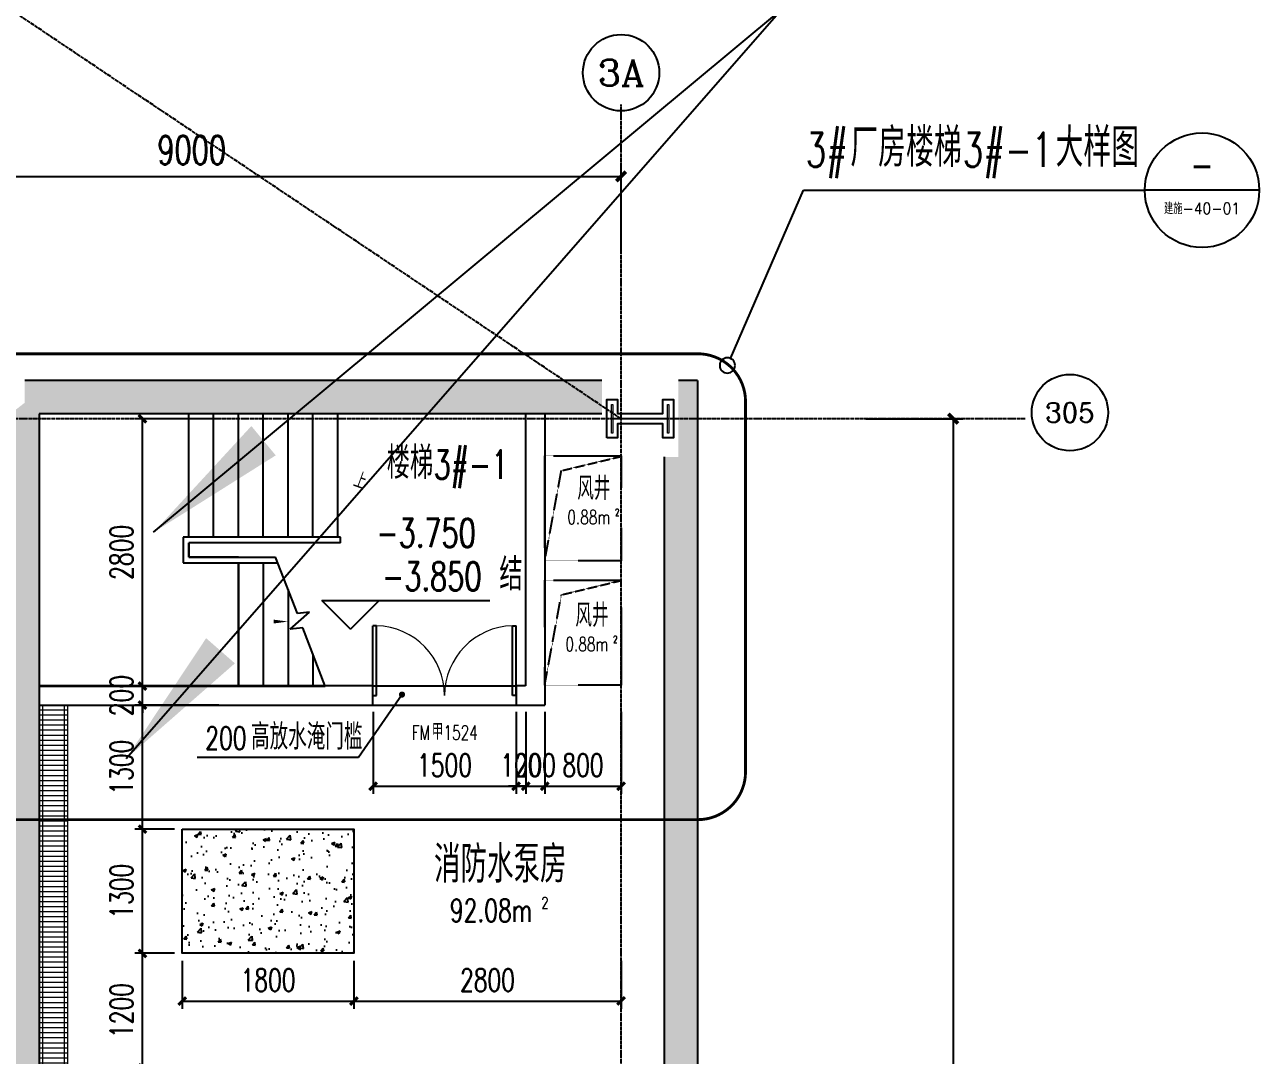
# Model space of a CAD drawing. Extents: x -954573 to 446329, y 489853 to 1226784.
# Drawn here: x -105104 to -92166, y 593952 to 604747 of the extents above; entities that cross this region are included whole.
import ezdxf
from ezdxf.enums import TextEntityAlignment as Align

# ---------------------------------------------------------------- set-up
doc = ezdxf.new("R2010")
doc.units = 0
doc.header["$LTSCALE"] = 10
doc.header["$MEASUREMENT"] = 0
doc.linetypes.add('10平面$0$DOTE', pattern=[2.42, 2, -0.2, 0.02, -0.2])
doc.linetypes.add('10平面$1$DASH', pattern=[0.35, 0.25, -0.1])
doc.layers.get('Defpoints').update_dxf_attribs({"color": 210})
for name, color, linetype in [('10平面$0$A-AXIS-D', 8, 'Continuous'), ('10平面$0$A-AXIS-DOTE', 8, '10平面$0$DOTE'), ('10平面$0$A-AXIS-DP', 8, 'Continuous'), ('10平面$0$A-AXIS-SYMB', 8, 'Continuous'), ('10平面$0$A-HATCH-2', 8, 'Continuous'), ('10平面$0$A-LIN-Dot', 8, '10平面$1$DASH'), ('10平面$0$A-STAIR', 8, 'Continuous'), ('10平面$0$A-TEXT', 8, 'Continuous'), ('10平面$0$A-防火门窗', 1, 'Continuous'), ('10平面$0$AS-COLN', 8, 'Continuous'), ('10平面$0$AS-WALL', 8, 'Continuous'), ('10平面$0$DIM_ELEV', 3, 'Continuous'), ('10平面$0$PUB_TEXT', 8, 'Continuous'), ('10平面$0$建-墙-填充', 8, 'Continuous'), ('10平面$0$建-文字', 8, 'Continuous'), ('10平面$0$建-标高', 8, 'Continuous'), ('10平面$0$建-箭头', 8, 'Continuous'), ('10平面$0$建-门窗编号', 8, 'Continuous'), ('A-LIN-V', 9, 'Continuous'), ('建-引出', 3, 'Continuous')]:
    doc.layers.add(name, color=color, linetype=linetype)
doc.layers.add('10平面$0$A-WALL-HATCH', color=8, linetype='Continuous', lineweight=13)
doc.layers.add('10平面$0$S-col', color=2, linetype='Continuous', lineweight=0)
doc.styles.add('10平面$0$_TCH_AXIS', font='COMPLEX', dxfattribs={"bigfont": 'GBCBIG'})
doc.styles.add('10平面$0$_TCH_DIM', font='SIMPLEX', dxfattribs={"bigfont": 'GBCBIG'})
doc.styles.add('10平面$0$_TCH_DIM_T3', font='SIMPLEX', dxfattribs={"width": 0.705882, "bigfont": 'GBCBIG'})
doc.styles.add('10平面$0$A-AREA', font='SIMPLEX', dxfattribs={"bigfont": 'GBCBIG'})
doc.styles.add('10平面$0$A-DIM_T3', font='SIMPLEX', dxfattribs={"width": 0.705882, "bigfont": 'GBCBIG'})
doc.styles.add('10平面$0$A-STANDARD', font='SIMPLEX', dxfattribs={"bigfont": 'GBCBIG'})
doc.styles.add('10平面$0$A-WIN-LABEL', font='SIMPLEX', dxfattribs={"bigfont": 'GBCBIG'})
doc.dimstyles.new('10平面$0$_TCH_ARCH&&100', dxfattribs={"dimtxt": 297.5, "dimasz": 100, "dimexe": 100, "dimexo": 100, "dimgap": 126.25, "dimtad": 1, "dimdec": 0, "dimzin": 0, "dimdsep": 46, "dimtxsty": '10平面$0$_TCH_DIM_T3', "dimblk": '10平面$0$_ArchTick', "dimcen": 0.09, "dimclrt": 7, "dimazin": 2, "dimtfac": 1, "dimtdec": 0, "dimtix": 1, "dimtmove": 2, "dimatfit": 3, "dimfxl": 0, "dimtolj": 1, "dimtzin": 0, "dimarcsym": 0})
doc.dimstyles.new('10平面$0$_TCH_ARCH&&80', dxfattribs={"dimtxt": 238, "dimasz": 80, "dimexe": 80, "dimexo": 80, "dimgap": 101, "dimtad": 1, "dimdec": 0, "dimzin": 0, "dimdsep": 46, "dimtxsty": '10平面$0$_TCH_DIM_T3', "dimblk": '10平面$0$_ArchTick', "dimcen": 0.09, "dimclrt": 7, "dimazin": 2, "dimtfac": 1, "dimtdec": 0, "dimtix": 1, "dimtmove": 2, "dimatfit": 3, "dimfxl": 0, "dimtolj": 1, "dimtzin": 0, "dimarcsym": 0})
doc.dimstyles.new('10平面$0$A-DIM&&100', dxfattribs={"dimtxt": 297.5, "dimasz": 100, "dimexe": 100, "dimexo": 100, "dimgap": 126.25, "dimtad": 1, "dimdec": 0, "dimzin": 0, "dimdsep": 46, "dimtxsty": '10平面$0$A-DIM_T3', "dimblk": '10平面$0$_ArchTick', "dimcen": 0.09, "dimclrt": 7, "dimazin": 2, "dimtfac": 1, "dimtdec": 0, "dimtix": 1, "dimtmove": 2, "dimatfit": 3, "dimfxl": 0, "dimtolj": 1, "dimtzin": 0, "dimarcsym": 0})
pattern_1 = [(50, (0, 0), (358.63009, -31.37607), [37.5, -412.5]), (355, (0, 0), (-69.37567, 376.09607), [30, -330]), (100.4514, (29.9, -2.6), (289.2547, 344.71977), [31.8701, -350.57106]), (46.1842, (0, 100), (533.62052, -82.7595), [56.25, -618.75]), (96.6356, (44.47, 93.1), (467.33135, 487.05894), [47.80514, -525.8565]), (351.1842, (0, 100), (467.33097, 487.0593), [45, -495]), (21, (50, 75), (298.45353, -201.30945), [37.5, -412.5]), (326, (50, 75), (121.65767, 362.57502), [30, -330]), (71.4514, (74.87, 58.22), (420.11131, 161.26525), [31.8701, -350.57106]), (37.5, (0, 0), (6.079928, 166.446927), [0, -326, 0, -335, 0, -331.25]), (7.5, (0, 0), (131.53477, 197.205856), [0, -191, 0, -318.5, 0, -126.25]), (327.5, (-111.5, 0), (266.911218, -11.277436), [0, -125, 0, -390, 0, -517.5]), (317.5, (-161.5, 0), (291.593085, 50.05249), [0, -162.5, 0, -259, 0, -367.5])]

# ---------------------------------------------------------------- blocks, each defined once
blk = doc.blocks.new('10平面$0$_ArchTick')
at = {"color": 0, "linetype": 'ByBlock', "const_width": 0.4}
blk.add_lwpolyline([(-0.5, -0.5), (0.5, 0.5)], dxfattribs=at)
blk = doc.blocks.new('*D3117')
at = {"layer": '10平面$0$A-AXIS-D', "color": 0, "lineweight": -2}
for p, q in [((124446, -204200), (125462, -204200)), ((125362, -204200), (125362, -222150)), ((124446, -222150), (125462, -222150))]:
    blk.add_line(p, q, dxfattribs=at)
at = {"layer": 'Defpoints', "color": 0}
for p in [(124346, -204200), (124346, -222150), (125362, -222150)]:
    blk.add_point(p, dxfattribs=at)
at = {"layer": '10平面$0$A-AXIS-D', "color": 0, "lineweight": -2, "xscale": 100, "yscale": 100, "zscale": 100}
for p, rotation in [((125362, -204200), 90), ((125362, -222150), 270)]:
    blk.add_blockref('10平面$0$_ArchTick', p, dxfattribs=dict(at, rotation=rotation))
at = {"layer": '10平面$0$A-AXIS-D', "color": 7, "insert": (125637, -213175), "char_height": 297.5, "attachment_point": 5, "rotation": 270, "style": '10平面$0$A-DIM_T3'}
blk.add_mtext('\\A1;17950', dxfattribs=at)
blk = doc.blocks.new('*D3119')
at = {"layer": '10平面$0$A-AXIS-D', "color": 0, "lineweight": -2}
for p, q in [((112882, -202420), (112882, -201562)), ((121882, -202420), (121882, -201562)), ((112882, -201662), (121882, -201662))]:
    blk.add_line(p, q, dxfattribs=at)
at = {"layer": 'Defpoints', "color": 0}
for p in [(121882, -201662), (112882, -202520), (121882, -202520)]:
    blk.add_point(p, dxfattribs=at)
at = {"layer": '10平面$0$A-AXIS-D', "color": 0, "lineweight": -2, "xscale": 100, "yscale": 100, "zscale": 100, "rotation": 180}
blk.add_blockref('10平面$0$_ArchTick', (112882, -201662), dxfattribs=at)
at = {"layer": '10平面$0$A-AXIS-D', "color": 0, "lineweight": -2, "xscale": 100, "yscale": 100, "zscale": 100}
blk.add_blockref('10平面$0$_ArchTick', (121882, -201662), dxfattribs=at)
at = {"layer": '10平面$0$A-AXIS-D', "color": 7, "insert": (117382, -201387), "char_height": 297.5, "attachment_point": 5, "style": '10平面$0$_TCH_DIM_T3'}
blk.add_mtext('\\A1;9000', dxfattribs=at)
blk = doc.blocks.new('10平面$0$3132')
at = {"layer": '10平面$0$A-AXIS-SYMB'}
for p, q in [((-97708, 601252), (-96942, 603013)), ((-96942, 603013), (-93366, 603013)), ((-92166, 603013), (-93366, 603013))]:
    blk.add_line(p, q, dxfattribs=at)
blk.add_lwpolyline([(-97660, 601178, 1), (-97821, 601178, 1)], format="xyb", close=True, dxfattribs=at)
blk.add_circle((-92766, 603013), 600, dxfattribs=at)
at = {"layer": '10平面$0$DIM_ELEV', "linetype": '10平面$1$DASH', "const_width": 30}
blk.add_lwpolyline([(-106550, 601300), (-98050, 601300, -0.414214), (-97550, 600800), (-97550, 596920, -0.414214), (-98050, 596420), (-106550, 596420, -0.414214), (-107050, 596920), (-107050, 600800, -0.414214)], format="xyb", close=True, dxfattribs=at)
at = {"layer": '10平面$0$PUB_TEXT', "style": '10平面$0$_TCH_DIM'}
for s, p in [('厂房楼梯', (-96452, 603258)), ('大样图', (-94301, 603258))]:
    blk.add_text(s, height=405.1, dxfattribs=at).set_placement(p)
at = {"layer": '10平面$0$PUB_TEXT', "style": '10平面$0$_TCH_DIM', "width": 0.705882}
for s, p in [('3#', (-96920, 603258)), ('3#-1', (-95273, 603258))]:
    blk.add_text(s, height=357, dxfattribs=at).set_placement(p)
at = {"layer": '10平面$0$PUB_TEXT', "style": '10平面$0$_TCH_DIM'}
for s, height, width, p, p2 in [('-', 365, 0.777778, (-92888, 603102), (-92644, 603102)), ('建施-40-01', 120.6, 0.940298, (-93164, 602762), (-92367, 602762))]:
    blk.add_text(s, height=height, dxfattribs=dict(at, width=width)).set_placement(p, p2, align=Align.FIT)
blk = doc.blocks.new('*D3568')
at = {"layer": '10平面$0$A-AXIS-DP', "color": 0, "lineweight": -2}
for p, q in [((-103534, 597620), (-103950, 597620)), ((-103870, 596320), (-103870, 597620)), ((-103534, 596320), (-103950, 596320))]:
    blk.add_line(p, q, dxfattribs=at)
at = {"layer": 'Defpoints', "color": 0}
for p in [(-103870, 597620), (-103454, 597620), (-103454, 596320)]:
    blk.add_point(p, dxfattribs=at)
at = {"layer": '10平面$0$A-AXIS-DP', "color": 0, "lineweight": -2, "xscale": 80, "yscale": 80, "zscale": 80}
for p, rotation in [((-103870, 597620), 90), ((-103870, 596320), 270)]:
    blk.add_blockref('10平面$0$_ArchTick', p, dxfattribs=dict(at, rotation=rotation))
at = {"layer": '10平面$0$A-AXIS-DP', "color": 7, "insert": (-104090, 596970), "char_height": 238, "attachment_point": 5, "rotation": 90, "style": '10平面$0$_TCH_DIM_T3'}
blk.add_mtext('\\A1;1300', dxfattribs=at)
blk = doc.blocks.new('*D3569')
at = {"layer": '10平面$0$A-AXIS-DP', "color": 0, "lineweight": -2}
for p, q in [((-103534, 596320), (-103950, 596320)), ((-103870, 595020), (-103870, 596320)), ((-103534, 595020), (-103950, 595020))]:
    blk.add_line(p, q, dxfattribs=at)
at = {"layer": 'Defpoints', "color": 0}
for p in [(-103870, 596320), (-103454, 596320), (-103454, 595020)]:
    blk.add_point(p, dxfattribs=at)
at = {"layer": '10平面$0$A-AXIS-DP', "color": 0, "lineweight": -2, "xscale": 80, "yscale": 80, "zscale": 80}
for p, rotation in [((-103870, 596320), 90), ((-103870, 595020), 270)]:
    blk.add_blockref('10平面$0$_ArchTick', p, dxfattribs=dict(at, rotation=rotation))
at = {"layer": '10平面$0$A-AXIS-DP', "color": 7, "insert": (-104090, 595670), "char_height": 238, "attachment_point": 5, "rotation": 90, "style": '10平面$0$_TCH_DIM_T3'}
blk.add_mtext('\\A1;1300', dxfattribs=at)
blk = doc.blocks.new('*D3570')
at = {"layer": '10平面$0$A-AXIS-DP', "color": 0, "lineweight": -2}
for p, q in [((-103534, 595020), (-103950, 595020)), ((-103870, 593820), (-103870, 595020)), ((-103534, 593820), (-103950, 593820))]:
    blk.add_line(p, q, dxfattribs=at)
at = {"layer": 'Defpoints', "color": 0}
for p in [(-103870, 595020), (-103454, 595020), (-103454, 593820)]:
    blk.add_point(p, dxfattribs=at)
at = {"layer": '10平面$0$A-AXIS-DP', "color": 0, "lineweight": -2, "xscale": 80, "yscale": 80, "zscale": 80}
for p, rotation in [((-103870, 595020), 90), ((-103870, 593820), 270)]:
    blk.add_blockref('10平面$0$_ArchTick', p, dxfattribs=dict(at, rotation=rotation))
at = {"layer": '10平面$0$A-AXIS-DP', "color": 7, "insert": (-104090, 594420), "char_height": 238, "attachment_point": 5, "rotation": 90, "style": '10平面$0$_TCH_DIM_T3'}
blk.add_mtext('\\A1;1200', dxfattribs=at)
blk = doc.blocks.new('*D3587')
at = {"layer": '10平面$0$A-AXIS-DP', "color": 0, "lineweight": -2}
for p, q in [((-103454, 594940), (-103454, 594440)), ((-101654, 594940), (-101654, 594440)), ((-103454, 594520), (-101654, 594520))]:
    blk.add_line(p, q, dxfattribs=at)
at = {"layer": 'Defpoints', "color": 0}
for p in [(-103454, 595020), (-101654, 595020), (-101654, 594520)]:
    blk.add_point(p, dxfattribs=at)
at = {"layer": '10平面$0$A-AXIS-DP', "color": 0, "lineweight": -2, "xscale": 80, "yscale": 80, "zscale": 80, "rotation": 180}
blk.add_blockref('10平面$0$_ArchTick', (-103454, 594520), dxfattribs=at)
at = {"layer": '10平面$0$A-AXIS-DP', "color": 0, "lineweight": -2, "xscale": 80, "yscale": 80, "zscale": 80}
blk.add_blockref('10平面$0$_ArchTick', (-101654, 594520), dxfattribs=at)
at = {"layer": '10平面$0$A-AXIS-DP', "color": 7, "insert": (-102554, 594740), "char_height": 238, "attachment_point": 5, "style": '10平面$0$_TCH_DIM_T3'}
blk.add_mtext('\\A1;1800', dxfattribs=at)
blk = doc.blocks.new('*D3588')
at = {"layer": '10平面$0$A-AXIS-DP', "color": 0, "lineweight": -2}
for p, q in [((-101654, 594940), (-101654, 594440)), ((-98854, 594940), (-98854, 594440)), ((-101654, 594520), (-98854, 594520))]:
    blk.add_line(p, q, dxfattribs=at)
at = {"layer": 'Defpoints', "color": 0}
for p in [(-101654, 595020), (-98854, 595020), (-98854, 594520)]:
    blk.add_point(p, dxfattribs=at)
at = {"layer": '10平面$0$A-AXIS-DP', "color": 0, "lineweight": -2, "xscale": 80, "yscale": 80, "zscale": 80, "rotation": 180}
blk.add_blockref('10平面$0$_ArchTick', (-101654, 594520), dxfattribs=at)
at = {"layer": '10平面$0$A-AXIS-DP', "color": 0, "lineweight": -2, "xscale": 80, "yscale": 80, "zscale": 80}
blk.add_blockref('10平面$0$_ArchTick', (-98854, 594520), dxfattribs=at)
at = {"layer": '10平面$0$A-AXIS-DP', "color": 7, "insert": (-100254, 594740), "char_height": 238, "attachment_point": 5, "style": '10平面$0$_TCH_DIM_T3'}
blk.add_mtext('\\A1;2800', dxfattribs=at)
blk = doc.blocks.new('*D3683')
at = {"layer": '10平面$0$A-AXIS-DP', "color": 0, "lineweight": -2}
for p, q in [((-103870, 597820), (-103870, 597900)), ((-103070, 597820), (-103950, 597820)), ((-103870, 597620), (-103870, 597820)), ((-103070, 597620), (-103950, 597620)), ((-103870, 597620), (-103870, 597540))]:
    blk.add_line(p, q, dxfattribs=at)
at = {"layer": 'Defpoints', "color": 0}
for p in [(-103870, 597820), (-102990, 597820), (-102990, 597620)]:
    blk.add_point(p, dxfattribs=at)
at = {"layer": '10平面$0$A-AXIS-DP', "color": 0, "lineweight": -2, "xscale": 80, "yscale": 80, "zscale": 80}
for p, rotation in [((-103870, 597820), 270), ((-103870, 597620), 90)]:
    blk.add_blockref('10平面$0$_ArchTick', p, dxfattribs=dict(at, rotation=rotation))
at = {"layer": '10平面$0$A-AXIS-DP', "color": 7, "insert": (-104090, 597720), "char_height": 238, "attachment_point": 5, "rotation": 90, "style": '10平面$0$_TCH_DIM_T3'}
blk.add_mtext('\\A1;200', dxfattribs=at)
blk = doc.blocks.new('*D3684')
at = {"layer": '10平面$0$A-AXIS-DP', "color": 0, "lineweight": -2}
for p, q in [((-103070, 600620), (-103950, 600620)), ((-103870, 597820), (-103870, 600620)), ((-103070, 597820), (-103950, 597820))]:
    blk.add_line(p, q, dxfattribs=at)
at = {"layer": 'Defpoints', "color": 0}
for p in [(-103870, 600620), (-102990, 600620), (-102990, 597820)]:
    blk.add_point(p, dxfattribs=at)
at = {"layer": '10平面$0$A-AXIS-DP', "color": 0, "lineweight": -2, "xscale": 80, "yscale": 80, "zscale": 80}
for p, rotation in [((-103870, 600620), 90), ((-103870, 597820), 270)]:
    blk.add_blockref('10平面$0$_ArchTick', p, dxfattribs=dict(at, rotation=rotation))
at = {"layer": '10平面$0$A-AXIS-DP', "color": 7, "insert": (-104090, 599220), "char_height": 238, "attachment_point": 5, "rotation": 90, "style": '10平面$0$_TCH_DIM_T3'}
blk.add_mtext('\\A1;2800', dxfattribs=at)
blk = doc.blocks.new('*D3685')
at = {"layer": '10平面$0$A-AXIS-DP', "color": 0, "lineweight": -2}
for p, q in [((-101454, 597550), (-101454, 596690)), ((-99954, 597550), (-99954, 596690)), ((-101454, 596770), (-99954, 596770))]:
    blk.add_line(p, q, dxfattribs=at)
at = {"layer": 'Defpoints', "color": 0}
for p in [(-101454, 597630), (-99954, 597630), (-99954, 596770)]:
    blk.add_point(p, dxfattribs=at)
at = {"layer": '10平面$0$A-AXIS-DP', "color": 0, "lineweight": -2, "xscale": 80, "yscale": 80, "zscale": 80, "rotation": 180}
blk.add_blockref('10平面$0$_ArchTick', (-101454, 596770), dxfattribs=at)
at = {"layer": '10平面$0$A-AXIS-DP', "color": 0, "lineweight": -2, "xscale": 80, "yscale": 80, "zscale": 80}
blk.add_blockref('10平面$0$_ArchTick', (-99954, 596770), dxfattribs=at)
at = {"layer": '10平面$0$A-AXIS-DP', "color": 7, "insert": (-100704, 596990), "char_height": 238, "attachment_point": 5, "style": '10平面$0$_TCH_DIM_T3'}
blk.add_mtext('\\A1;1500', dxfattribs=at)
blk = doc.blocks.new('*D3686')
at = {"layer": '10平面$0$A-AXIS-DP', "color": 0, "lineweight": -2}
for p, q in [((-99954, 597550), (-99954, 596690)), ((-99854, 597550), (-99854, 596690)), ((-99954, 596770), (-100034, 596770)), ((-99954, 596770), (-99854, 596770)), ((-99854, 596770), (-99774, 596770))]:
    blk.add_line(p, q, dxfattribs=at)
at = {"layer": 'Defpoints', "color": 0}
for p in [(-99954, 597630), (-99854, 597630), (-99854, 596770)]:
    blk.add_point(p, dxfattribs=at)
at = {"layer": '10平面$0$A-AXIS-DP', "color": 0, "lineweight": -2, "xscale": 80, "yscale": 80, "zscale": 80}
blk.add_blockref('10平面$0$_ArchTick', (-99954, 596770), dxfattribs=at)
at = {"layer": '10平面$0$A-AXIS-DP', "color": 0, "lineweight": -2, "xscale": 80, "yscale": 80, "zscale": 80, "rotation": 180}
blk.add_blockref('10平面$0$_ArchTick', (-99854, 596770), dxfattribs=at)
at = {"layer": '10平面$0$A-AXIS-DP', "color": 7, "insert": (-99904, 596990), "char_height": 238, "attachment_point": 5, "style": '10平面$0$_TCH_DIM_T3'}
blk.add_mtext('\\A1;100', dxfattribs=at)
blk = doc.blocks.new('*D3687')
at = {"layer": '10平面$0$A-AXIS-DP', "color": 0, "lineweight": -2}
for p, q in [((-99854, 597550), (-99854, 596690)), ((-99654, 597550), (-99654, 596690)), ((-99854, 596770), (-99934, 596770)), ((-99854, 596770), (-99654, 596770)), ((-99654, 596770), (-99574, 596770))]:
    blk.add_line(p, q, dxfattribs=at)
at = {"layer": 'Defpoints', "color": 0}
for p in [(-99854, 597630), (-99654, 597630), (-99654, 596770)]:
    blk.add_point(p, dxfattribs=at)
at = {"layer": '10平面$0$A-AXIS-DP', "color": 0, "lineweight": -2, "xscale": 80, "yscale": 80, "zscale": 80}
blk.add_blockref('10平面$0$_ArchTick', (-99854, 596770), dxfattribs=at)
at = {"layer": '10平面$0$A-AXIS-DP', "color": 0, "lineweight": -2, "xscale": 80, "yscale": 80, "zscale": 80, "rotation": 180}
blk.add_blockref('10平面$0$_ArchTick', (-99654, 596770), dxfattribs=at)
at = {"layer": '10平面$0$A-AXIS-DP', "color": 7, "insert": (-99754, 596990), "char_height": 238, "attachment_point": 5, "style": '10平面$0$_TCH_DIM_T3'}
blk.add_mtext('\\A1;200', dxfattribs=at)
blk = doc.blocks.new('*D3688')
at = {"layer": '10平面$0$A-AXIS-DP', "color": 0, "lineweight": -2}
for p, q in [((-99654, 597550), (-99654, 596690)), ((-98854, 597550), (-98854, 596690)), ((-99654, 596770), (-98854, 596770))]:
    blk.add_line(p, q, dxfattribs=at)
at = {"layer": 'Defpoints', "color": 0}
for p in [(-99654, 597630), (-98854, 597630), (-98854, 596770)]:
    blk.add_point(p, dxfattribs=at)
at = {"layer": '10平面$0$A-AXIS-DP', "color": 0, "lineweight": -2, "xscale": 80, "yscale": 80, "zscale": 80, "rotation": 180}
blk.add_blockref('10平面$0$_ArchTick', (-99654, 596770), dxfattribs=at)
at = {"layer": '10平面$0$A-AXIS-DP', "color": 0, "lineweight": -2, "xscale": 80, "yscale": 80, "zscale": 80}
blk.add_blockref('10平面$0$_ArchTick', (-98854, 596770), dxfattribs=at)
at = {"layer": '10平面$0$A-AXIS-DP', "color": 7, "insert": (-99254, 596990), "char_height": 238, "attachment_point": 5, "style": '10平面$0$_TCH_DIM_T3'}
blk.add_mtext('\\A1;800', dxfattribs=at)
blk = doc.blocks.new('10平面$0$$DorLib2D$00000002')
for p, q in [((-0.5, 0), (-0.5, 0.4875)), ((-0.475, 0.4875), (-0.5, 0.4875)), ((-0.475, 0), (-0.475, 0.4875)), ((0.475, 0), (0.475, 0.4875)), ((0.475, 0.4875), (0.5, 0.4875)), ((0.5, 0), (0.5, 0.4875)), ((-0.5, 0), (-0.475, 0)), ((0.5, 0), (0.475, 0))]:
    blk.add_line(p, q)
at = {"lineweight": 13}
for centre, start, end in [((-0.4875, 0), 0, 88.53072), ((0.4875, 0), 91.46928, 180)]:
    blk.add_arc(centre, 0.4875, start, end, dxfattribs=at)
blk = doc.blocks.new('10平面$0$_FZH')
at = {"layer": '10平面$0$A-HATCH-2'}
blk.add_lwpolyline([(-0.437, -0.25), (-0.437, 0.25), (-0.297, 0.25), (-0.297, 0.067), (0.298, 0.067), (0.298, 0.25), (0.438, 0.25), (0.438, -0.25), (0.298, -0.25), (0.298, -0.068), (-0.297, -0.068), (-0.297, -0.25)], close=True, dxfattribs=at)
at = {"layer": '10平面$0$S-col'}
blk.add_lwpolyline([(-0.375, -0.188), (-0.375, 0.187), (-0.36, 0.187), (-0.36, 0.005), (0.36, 0.005), (0.36, 0.187), (0.375, 0.187), (0.375, -0.188), (0.36, -0.188), (0.36, -0.005), (-0.36, -0.005), (-0.36, -0.188)], close=True, dxfattribs=at)
blk = doc.blocks.new('10平面$0$$LinePat$饰面砖')
at = {"color": 0}
for p, q in [((0, 0), (70, 0)), ((0, 0), (0, -100)), ((17.5, 0), (17.5, -100)), ((35, 0), (35, -100)), ((52.5, 0), (52.5, -100)), ((70, 0), (70, -100)), ((0, -100), (70, -100))]:
    blk.add_line(p, q, dxfattribs=at)
at = {"color": 0, "linetype": '10平面$1$DASH'}
for p, q in [((0, -12.5), (70, -12.5)), ((0, -87.5), (70, -87.5))]:
    blk.add_line(p, q, dxfattribs=at)
blk = doc.blocks.new('10平面$0$dote')
at = {"layer": '10平面$0$A-AXIS-D'}
for centre in [(121882.2, -200576), (126586, -204135.7)]:
    blk.add_circle(centre, 400, dxfattribs=at)
at = {"layer": '10平面$0$A-AXIS-DOTE', "ltscale": 2}
for p, q in [((121882.2, -204200), (91886.2, -184100)), ((126116.4, -204200), (102876.4, -204200))]:
    blk.add_line(p, q, dxfattribs=at)
blk.add_lwpolyline([(121882.2, -223870), (121882.2, -200910)], dxfattribs=at)
at = {"layer": '10平面$0$PUB_TEXT', "style": '10平面$0$_TCH_AXIS'}
for s, height, p, p2 in [('3A', 276.42, (121638.7, -200714.2), (122125.7, -200714.2)), ('305', 206.28, (126325.6, -204238.9), (126846.3, -204238.9))]:
    blk.add_text(s, height=height, dxfattribs=at).set_placement(p, p2, align=Align.FIT)
at = {"layer": '10平面$0$A-AXIS-D'}
dim = blk.add_linear_dim(base=(121882.2, -201662.2), p1=(112882.2, -202520.2), p2=(121882.2, -202520.2), angle=0, dimstyle='10平面$0$_TCH_ARCH&&100', override={"dimgap": 0}, dxfattribs=at)
dim.commit()
dim.dimension.update_dxf_attribs({"geometry": '*D3119', "text_midpoint": (117382.2, -201387.2), "dimtype": 129})
dim = blk.add_linear_dim(base=(125362.2, -222150), p1=(124346.4, -204200), p2=(124346.4, -222150), angle=270, dimstyle='10平面$0$A-DIM&&100', override={"dimgap": 0}, dxfattribs=at)
dim.commit()
dim.dimension.update_dxf_attribs({"geometry": '*D3117', "text_midpoint": (125637.2, -213175), "dimtype": 129, "text_rotation": 270})
blk = doc.blocks.new('10平面')
at = {"layer": '10平面$0$A-HATCH-2'}
h = blk.add_hatch(dxfattribs=at)
h.set_pattern_fill('混凝土', color=256, scale=50)
h.set_pattern_definition(pattern_1)
h.paths.add_polyline_path([(-101304.2, 587570), (-100154.2, 587570), (-100154.2, 586420), (-101304.2, 586420)])
h.paths.add_polyline_path([(-103454.2, 588720), (-102304.2, 588720), (-102304.2, 587570), (-103454.2, 587570)])
h.paths.add_polyline_path([(-103454.2, 591320), (-100604.2, 591320), (-100604.2, 589920), (-103454.2, 589920)])
h.paths.add_polyline_path([(-103454.2, 593820), (-101654.2, 593820), (-101654.2, 592520), (-103454.2, 592520)])
h.paths.add_polyline_path([(-103454.2, 596320), (-101654.2, 596320), (-101654.2, 595020), (-103454.2, 595020)])
h.paths.add_polyline_path([(-103454.2, 596320), (-101654.2, 596320), (-101654.2, 595020), (-103454.2, 595020)])
h.paths.add_polyline_path([(-100604.2, 585220), (-103454.2, 585220), (-103454.2, 583820), (-100604.2, 583820)])
h = blk.add_hatch(dxfattribs=at)
h.set_pattern_fill('混凝土', color=256, scale=50)
h.set_pattern_definition(pattern_1)
h.paths.add_polyline_path([(-103454.2, 596320), (-101654.2, 596320), (-101654.2, 595020), (-103454.2, 595020)])
at = {"layer": '10平面$0$建-墙-填充'}
for points in [[(-99754.2, 600669.9), (-99754.2, 601019.9), (-105104.2, 601019.9), (-105104.2, 600786.6), (-104954.2, 600669.9)], [(-99054.2, 600669.9), (-99054.2, 601019.9), (-99754.2, 601019.9), (-99754.2, 600669.9)], [(-98404.2, 583070), (-98254.2, 583070), (-98254.2, 582270), (-98054.2, 582270), (-98054.2, 601019.9), (-98254.2, 601019.9), (-98254.2, 600219.9), (-98404.2, 600219.9)], [(-105104.2, 600786.6), (-105254.2, 600669.9), (-105254.2, 597730), (-104954.2, 597730), (-104954.2, 600669.9)], [(-104954.2, 597730), (-105254.2, 597730), (-105254.2, 582619.1), (-105104.2, 582502.4), (-104954.2, 582619.1)]]:
    blk.add_hatch(color=256, dxfattribs=at).paths.add_polyline_path(points)
at = {"layer": '10平面$0$A-AXIS-SYMB'}
for p, q in [((-101150, 597730), (-101605.8, 597070)), ((-101605.8, 597070), (-103295.8, 597070))]:
    blk.add_line(p, q, dxfattribs=at)
at = {"layer": '10平面$0$A-AXIS-SYMB', "const_width": 32}
blk.add_lwpolyline([(-101140.9, 597743.2, 1), (-101159.1, 597716.8, 1)], format="xyb", close=True, dxfattribs=at)
at = {"layer": '10平面$0$A-LIN-Dot'}
for points in [[(-99654.2, 600230), (-98854.2, 600230), (-98854.2, 599130), (-99654.2, 599130)], [(-99654.2, 598930), (-98854.2, 598930), (-98854.2, 597830), (-99654.2, 597830)]]:
    blk.add_lwpolyline(points, close=True, dxfattribs=at)
for points in [[(-99654.2, 599130), (-99480, 600075), (-98854.2, 600225)], [(-99654.2, 597830), (-99480, 598775), (-98854.2, 598925)]]:
    blk.add_lwpolyline(points, dxfattribs=at)
at = {"layer": '10平面$0$A-STAIR'}
for p, q in [((-103384.2, 600669.9), (-104954.2, 600669.9)), ((-104954.2, 600669.9), (-104954.2, 597819.9)), ((-101824.2, 600669.9), (-103384.2, 600669.9)), ((-103384.2, 599379.9), (-103384.2, 600669.9)), ((-103384.2, 599379.9), (-103384.2, 600669.9)), ((-103124.2, 599379.9), (-103124.2, 600669.9)), ((-102864.2, 599379.9), (-102864.2, 600669.9)), ((-102604.2, 599379.9), (-102604.2, 600669.9)), ((-102344.2, 599379.9), (-102344.2, 600669.9)), ((-102084.2, 599379.9), (-102084.2, 600669.9)), ((-101824.2, 599379.9), (-101824.2, 600669.9)), ((-101794.2, 599379.9), (-103444.2, 599379.9)), ((-103444.2, 599379.9), (-103444.2, 599109.9)), ((-101824.2, 599319.9), (-103384.2, 599319.9)), ((-101794.2, 599319.9), (-103384.2, 599319.9)), ((-103384.2, 599319.9), (-103384.2, 599169.9)), ((-103384.2, 599169.9), (-103384.2, 599319.9)), ((-101794.2, 599319.9), (-101794.2, 599379.9)), ((-103444.2, 599109.9), (-102451.1, 599109.9)), ((-103384.2, 599169.9), (-102474.2, 599169.9)), ((-102864.2, 599169.9), (-103384.2, 599169.9)), ((-102864.2, 599169.9), (-102474.2, 599169.9)), ((-102864.2, 599109.9), (-102864.2, 597819.9)), ((-102864.2, 597819.9), (-102864.2, 599109.9)), ((-102604.2, 599109.9), (-102604.2, 597819.9)), ((-102246.5, 598578.7), (-102474.2, 599169.9)), ((-102344.2, 598832.4), (-102344.2, 597819.9)), ((-102323.3, 598415.4), (-102120.5, 598592.1)), ((-102120.5, 598592.1), (-102246.5, 598578.7)), ((-102189.1, 598429.7), (-102323.3, 598415.4)), ((-101954.2, 597819.9), (-102189.1, 598429.7)), ((-102084.2, 598157.4), (-102084.2, 597819.9)), ((-104954.2, 597819.9), (-102864.2, 597819.9)), ((-102864.2, 597819.9), (-101954.2, 597819.9))]:
    blk.add_line(p, q, dxfattribs=at)
at = {"layer": '10平面$0$A-防火门窗', "color": 1}
for p, q in [((-101454.2, 597820), (-99954.2, 597820)), ((-101454.2, 597620), (-99954.2, 597620))]:
    blk.add_line(p, q, dxfattribs=at)
at = {"layer": '10平面$0$AS-COLN'}
for p, q in [((-99754.2, 601019.9), (-105104.2, 601019.9)), ((-99054.2, 601019.9), (-99754.2, 601019.9)), ((-98054.2, 601019.9), (-98254.2, 601019.9)), ((-98054.2, 601019.9), (-98054.2, 582270)), ((-104954.2, 600669.9), (-104954.2, 597730)), ((-99754.2, 600669.9), (-104954.2, 600669.9)), ((-99054.2, 600669.9), (-99754.2, 600669.9)), ((-98404.2, 600219.9), (-98404.2, 583070)), ((-104954.2, 597730), (-104954.2, 582619.1))]:
    blk.add_line(p, q, dxfattribs=at)
blk.add_lwpolyline([(-103454.2, 596320), (-101654.2, 596320), (-101654.2, 595020), (-103454.2, 595020)], close=True, dxfattribs=at)
blk.add_lwpolyline([(-103454.2, 596320), (-101654.2, 596320), (-101654.2, 595020), (-103454.2, 595020)], close=True, dxfattribs=at)
at = {"layer": '10平面$0$AS-WALL'}
for p, q in [((-99854.2, 600669.9), (-99854.2, 597820)), ((-99654.2, 600669.9), (-99654.2, 597620)), ((-101454.2, 597820), (-104954.2, 597820)), ((-101454.2, 597620), (-101454.2, 597820)), ((-99854.2, 597820), (-99954.2, 597820)), ((-99954.2, 597820), (-99954.2, 597620)), ((-104954.2, 597620), (-101454.2, 597620)), ((-99954.2, 597620), (-99654.2, 597620))]:
    blk.add_line(p, q, dxfattribs=at)
at = {"layer": '10平面$0$建-标高'}
for p, q in [((-101690, 598415), (-101990, 598715)), ((-101990, 598715), (-100230, 598715)), ((-101690, 598415), (-101390, 598715))]:
    blk.add_line(p, q, dxfattribs=at)
at = {"layer": '10平面$0$建-箭头'}
blk.add_lwpolyline([(-101694.2, 599994.9, 0, 0, 0), (-104169.2, 599994.9, 0, 0, 0), (-104169.2, 598494.9, 0, 0, 0), (-102344.2, 598494.9, 0, 40, 0), (-102494.2, 598494.9, 0, 0, 0)], format="xyseb", dxfattribs=at)
at = {"layer": '10平面$0$A-AXIS-DP'}
blk.add_blockref('10平面$0$3132', (0, 0), dxfattribs=at)
at = {"layer": '10平面$0$A-WALL-HATCH', "xscale": 3.019102133014555, "yscale": 3, "zscale": 3, "rotation": 270.0001690309123}
for p in [(-104654.2, 597620), (-104654.2, 597408.7), (-104654.2, 597197.3), (-104654.2, 596986), (-104654.2, 596774.7), (-104654.2, 596563.3), (-104654.2, 596352), (-104654.2, 596140.6), (-104654.2, 595929.3), (-104654.2, 595718), (-104654.2, 595506.6), (-104654.2, 595295.3), (-104654.2, 595084), (-104654.2, 594872.6), (-104654.2, 594661.3), (-104654.2, 594449.9), (-104654.2, 594238.6), (-104654.2, 594027.3)]:
    blk.add_blockref('10平面$0$$LinePat$饰面砖', p, dxfattribs=at)
at = {"layer": '10平面$0$A-防火门窗', "color": 1, "xscale": 1500, "yscale": 1500, "zscale": 200}
blk.add_blockref('10平面$0$$DorLib2D$00000002', (-100704.2, 597720), dxfattribs=at)
at = {"layer": '10平面$0$AS-COLN', "color": 2, "xscale": 800, "yscale": 800, "zscale": 800}
blk.add_blockref('10平面$0$_FZH', (-98654.2, 600619.9), dxfattribs=at)
at = {"layer": '10平面$0$AS-WALL'}
blk.add_blockref('10平面$0$dote', (-220736.4, 804820), dxfattribs=at)
at = {"layer": '10平面$0$A-TEXT', "style": '10平面$0$A-STANDARD'}
blk.add_text('楼梯', height=337.59, dxfattribs=at).set_placement((-101310, 599990))
at = {"layer": '10平面$0$A-TEXT', "style": '10平面$0$A-STANDARD', "width": 0.705882}
blk.add_text('3#-1', height=297.5, dxfattribs=at).set_placement((-100818.5, 599990))
at = {"layer": '10平面$0$A-防火门窗', "style": '10平面$0$A-AREA'}
for s, height, p in [('风井', 241.13, (-99313.6, 599770)), ('风井', 241.13, (-99333.6, 598440)), ('消防水泵房', 385.82, (-100814.5, 595760))]:
    blk.add_text(s, height=height, dxfattribs=at).set_placement(p)
at = {"layer": '10平面$0$A-防火门窗', "style": '10平面$0$A-AREA', "width": 0.705882}
for s, height, p in [('0.88m', 148.75, (-99417.5, 599514.1)), ('2', 74.4, (-98917.5, 599601.6)), ('0.88m', 148.75, (-99437.5, 598184.1)), ('2', 74.4, (-98937.5, 598271.6)), ('92.08m', 238, (-100648, 595350.5)), ('2', 119, (-99688, 595490.5))]:
    blk.add_text(s, height=height, dxfattribs=at).set_placement(p)
at = {"layer": '10平面$0$PUB_TEXT', "width": 0.705882}
for s, height, style, p in [('-3.750', 297.5, '10平面$0$A-STANDARD', (-101420, 599275)), ('-3.850', 297.5, '10平面$0$A-STANDARD', (-101360, 598820)), ('200', 238, '10平面$0$_TCH_DIM', (-103211.8, 597154))]:
    blk.add_text(s, height=height, dxfattribs=dict(at, style=style)).set_placement(p)
at = {"layer": '10平面$0$PUB_TEXT'}
for s, height, style, p in [('结', 337.6, '10平面$0$A-STANDARD', (-100130, 598820)), ('高放水淹门槛', 270.07, '10平面$0$_TCH_DIM', (-102731.8, 597154))]:
    blk.add_text(s, height=height, dxfattribs=dict(at, style=style)).set_placement(p)
at = {"layer": '10平面$0$建-文字', "style": '10平面$0$A-STANDARD'}
blk.add_text('上', height=168.8, rotation=339.92971, dxfattribs=at).set_placement((-101671.7, 599912.7))
at = {"layer": '10平面$0$建-门窗编号', "color": 1, "style": '10平面$0$A-WIN-LABEL', "width": 0.705882}
for s, p in [('FM', (-101048.1, 597257.5)), ('1524', (-100715.2, 597257.5))]:
    blk.add_text(s, height=148.75, dxfattribs=at).set_placement(p)
at = {"layer": '10平面$0$建-门窗编号', "color": 1, "style": '10平面$0$A-WIN-LABEL'}
blk.add_text('甲', height=168.8, dxfattribs=at).set_placement((-100838.1, 597257.5))
at = {"layer": '10平面$0$A-AXIS-DP'}
for p1, p2, distance, picture, middle in [((-102990, 597820), (-102990, 600620), 880, '*D3684', (-104090, 599220)), ((-102990, 597620), (-102990, 597820), 880, '*D3683', (-104090, 597720)), ((-103454.2, 596320), (-103454.2, 597620), 415.8, '*D3568', (-104090, 596970)), ((-101454.2, 597630), (-99954.2, 597630), -860, '*D3685', (-100704.2, 596990)), ((-99954.2, 597630), (-99854.2, 597630), -860, '*D3686', (-99904.2, 596990)), ((-99854.2, 597630), (-99654.2, 597630), -860, '*D3687', (-99754.2, 596990)), ((-99654.2, 597630), (-98854.2, 597630), -860, '*D3688', (-99254.2, 596990)), ((-103454.2, 595020), (-103454.2, 596320), 415.8, '*D3569', (-104090, 595670)), ((-103454.2, 593820), (-103454.2, 595020), 415.8, '*D3570', (-104090, 594420)), ((-103454.2, 595020), (-101654.2, 595020), -500, '*D3587', (-102554.2, 594740)), ((-101654.2, 595020), (-98854.2, 595020), -500, '*D3588', (-100254.2, 594740))]:
    dim = blk.add_aligned_dim(p1=p1, p2=p2, distance=distance, dimstyle='10平面$0$_TCH_ARCH&&80', dxfattribs=at)
    dim.commit()
    dim.dimension.update_dxf_attribs({"geometry": picture, "text_midpoint": middle})

msp = doc.modelspace()

# ---------------------------------------------------------------- block references
at = {"layer": 'A-LIN-V'}
msp.add_blockref('10平面', (0, 0), dxfattribs=at)

# ---------------------------------------------------------------- next in the draw order: hatches: boundary and pattern name
at = {"layer": '建-引出'}
for points in [[(-103754.2, 599430), (-102473.2, 600235.7), (-102729, 600543.1)], [(-104040, 597060), (-102901.7, 598057.2), (-103202.8, 598320.6)]]:
    msp.add_hatch(color=256, dxfattribs=at).paths.add_polyline_path(points, flags=17)

# ---------------------------------------------------------------- next in the draw order: linework, layer by layer
for p in [(-104040, 597060), (-103754.2, 599430)]:
    msp.add_line(p, (-97180, 604900), dxfattribs=at)

doc.saveas('drawing.dxf')
